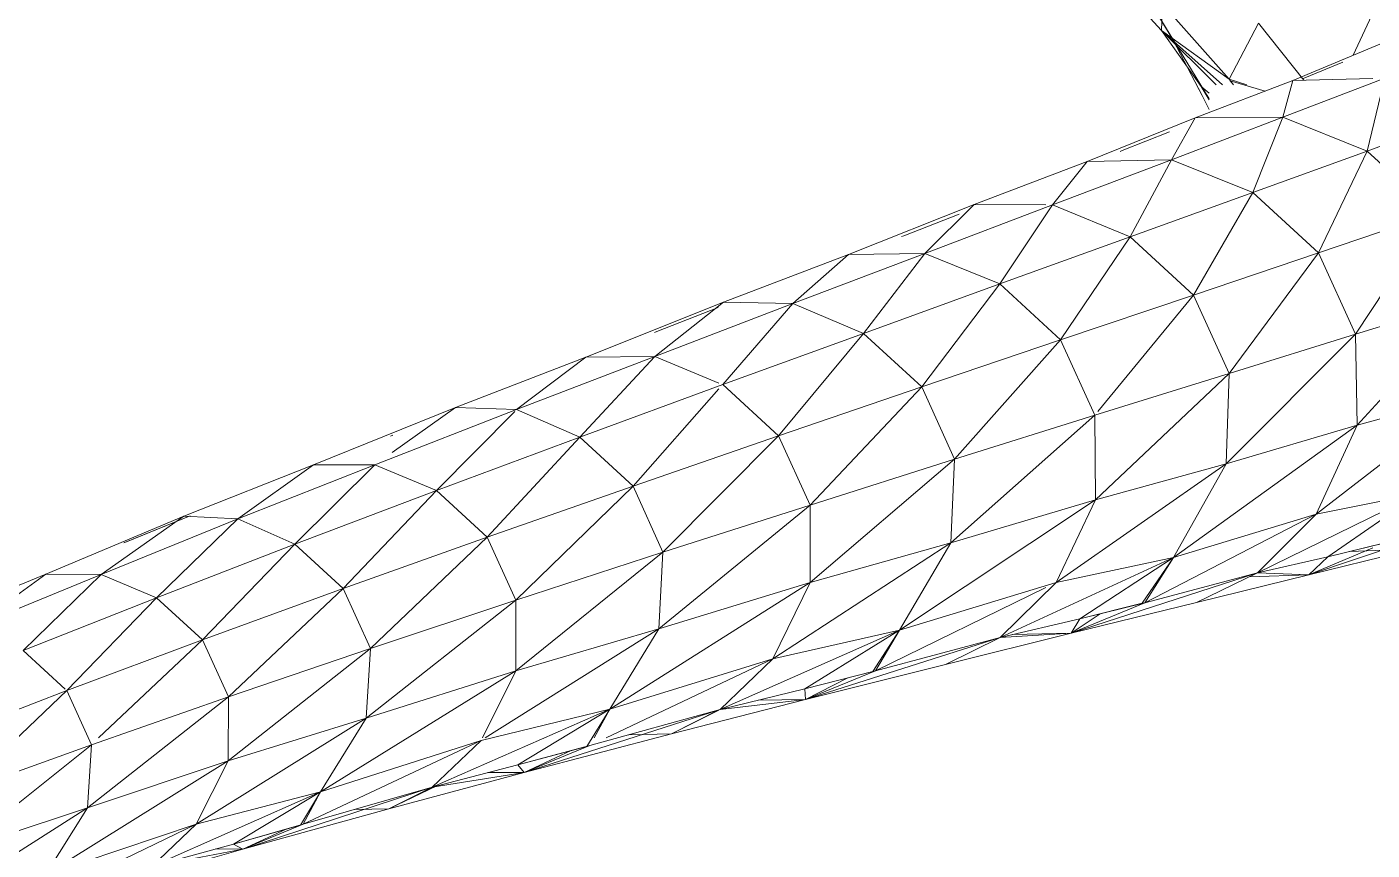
# Model space of a CAD drawing. Header units: millimetres. Extents: x -8546 to 211781, y -3000 to 31870.
# Drawn here: x -4544.6 to -4469.5, y 2624.7 to 2670.6 of the extents above; entities that cross this region are included whole.
import ezdxf

# ---------------------------------------------------------------- set-up
doc = ezdxf.new("R2010")
doc.units = ezdxf.units.MM
doc.layers.add('G-IMPT', color=8, linetype='Continuous', lineweight=9)
doc.layers.add('I-FURN', color=30, linetype='Continuous', lineweight=9)

# ---------------------------------------------------------------- blocks, each defined once
blk = doc.blocks.new('Artificial banana plant 1500mm - Family 4__C1-728657-Begane grond')
at = {"layer": 'G-IMPT'}
for p, q in [((-73.418, 18.936), (-68.498, 13.551)), ((-73.418, 18.936), (-68.498, 13.551)), ((-69.729, 16.145), (-67.838, 13.009)), ((-69.375, 15.57), (-65.82, 9.73)), ((-69.375, 15.57), (-65.82, 9.73)), ((-56.348, 15.237), (-57.779, 12.168)), ((-56.348, 15.237), (-57.779, 12.168)), ((-68.438, 15.019), (-68.498, 13.551)), ((-68.438, 15.019), (-68.498, 13.551)), ((-68.438, 15.019), (-64.718, 10.825)), ((-68.438, 15.019), (-64.718, 10.825)), ((-68.498, 13.551), (-66.278, 10.423)), ((-68.498, 13.551), (-66.278, 10.423)), ((-68.498, 13.551), (-64.718, 10.825)), ((-68.498, 13.551), (-64.718, 10.825)), ((-68.498, 13.551), (-65.429, 10.516)), ((-68.498, 13.551), (-65.429, 10.516)), ((-68.498, 13.551), (-65.084, 10.516)), ((-68.498, 13.551), (-65.084, 10.516)), ((-63.068, 13.951), (-64.718, 10.825)), ((-63.068, 13.951), (-64.718, 10.825)), ((-63.068, 13.951), (-60.534, 10.77)), ((-63.068, 13.951), (-60.534, 10.77)), ((-67.838, 13.009), (-66.228, 9.923)), ((-56.298, 12.791), (-61.148, 10.753)), ((-56.298, 12.791), (-61.148, 10.753)), ((-60.488, 10.91), (-58.358, 11.789)), ((-61.148, 10.753), (-66.618, 8.664)), ((-61.148, 10.753), (-66.618, 8.664)), ((-66.537, 10.516), (-66.228, 9.923)), ((-64.718, 10.825), (-63.731, 10.516)), ((-64.718, 10.825), (-63.731, 10.516)), ((-64.718, 10.825), (-64.476, 10.516)), ((-64.718, 10.825), (-64.476, 10.516)), ((-62.709, 10.157), (-64.648, 10.74)), ((-62.709, 10.157), (-64.648, 10.74)), ((-64.472, 10.516), (-64.648, 10.74)), ((-64.472, 10.516), (-64.648, 10.74)), ((-56.028, 10.89), (-61.718, 8.717)), ((-56.028, 10.89), (-61.718, 8.717)), ((-61.148, 10.753), (-61.718, 8.717)), ((-61.148, 10.753), (-61.718, 8.717)), ((-56.693, 10.873), (-61.148, 10.753)), ((-56.693, 10.873), (-61.148, 10.753)), ((-60.578, 10.873), (-60.488, 10.91)), ((-56.118, 10.516), (-57.008, 6.818)), ((-56.118, 10.516), (-57.008, 6.818)), ((-66.278, 10.423), (-65.82, 9.68)), ((-66.278, 10.423), (-65.82, 9.68)), ((-66.278, 10.423), (-65.82, 10.058)), ((-66.278, 10.423), (-65.82, 10.058)), ((-66.228, 9.923), (-65.82, 9.135)), ((-66.228, 9.923), (-65.82, 9.135)), ((-66.618, 8.664), (-72.638, 6.228)), ((-66.618, 8.664), (-72.638, 6.228)), ((-61.718, 8.717), (-67.928, 6.324)), ((-61.718, 8.717), (-67.928, 6.324)), ((-66.618, 8.664), (-67.928, 6.324)), ((-66.618, 8.664), (-67.928, 6.324)), ((-61.718, 8.717), (-66.618, 8.664)), ((-61.718, 8.717), (-66.618, 8.664)), ((-61.718, 8.717), (-63.388, 4.503)), ((-61.718, 8.717), (-63.388, 4.503)), ((-57.008, 6.818), (-61.718, 8.717)), ((-57.008, 6.818), (-61.718, 8.717)), ((-51.148, 8.961), (-57.008, 6.818)), ((-51.148, 8.961), (-57.008, 6.818)), ((-70.688, 6.845), (-68.048, 7.895)), ((-70.798, 6.802), (-70.688, 6.845)), ((-57.008, 6.818), (-63.388, 4.503)), ((-57.008, 6.818), (-63.388, 4.503)), ((-57.008, 6.818), (-59.718, 1.136)), ((-57.008, 6.818), (-59.718, 1.136)), ((-53.208, 3.336), (-57.008, 6.818)), ((-53.208, 3.336), (-57.008, 6.818)), ((-72.638, 6.228), (-78.958, 3.835)), ((-72.638, 6.228), (-78.958, 3.835)), ((-67.928, 6.324), (-74.578, 3.817)), ((-67.928, 6.324), (-74.578, 3.817)), ((-72.638, 6.228), (-74.578, 3.817)), ((-72.638, 6.228), (-74.578, 3.817)), ((-67.928, 6.324), (-72.638, 6.228)), ((-67.928, 6.324), (-72.638, 6.228)), ((-67.928, 6.324), (-70.248, 2.025)), ((-67.928, 6.324), (-70.248, 2.025)), ((-63.388, 4.503), (-67.928, 6.324)), ((-63.388, 4.503), (-67.928, 6.324)), ((-78.958, 3.835), (-85.968, 1.037)), ((-78.958, 3.835), (-85.968, 1.037)), ((-78.958, 3.835), (-81.698, 1.094)), ((-78.958, 3.835), (-81.698, 1.094)), ((-74.578, 3.817), (-81.698, 1.094)), ((-74.578, 3.817), (-81.698, 1.094)), ((-74.947, 3.818), (-78.958, 3.835)), ((-74.947, 3.818), (-78.958, 3.835)), ((-74.578, 3.817), (-77.518, -0.604)), ((-74.578, 3.817), (-77.518, -0.604)), ((-70.248, 2.025), (-74.578, 3.817)), ((-70.248, 2.025), (-74.578, 3.817)), ((-63.388, 4.503), (-70.248, 2.025)), ((-63.388, 4.503), (-70.248, 2.025)), ((-63.388, 4.503), (-66.708, -1.223)), ((-63.388, 4.503), (-66.708, -1.223)), ((-59.718, 1.136), (-63.388, 4.503)), ((-59.718, 1.136), (-63.388, 4.503)), ((-82.878, 2.092), (-79.788, 3.302)), ((-53.208, 3.336), (-59.718, 1.136)), ((-53.208, 3.336), (-59.718, 1.136)), ((-53.208, 3.336), (-57.648, -3.411)), ((-53.208, 3.336), (-57.648, -3.411)), ((-83.008, 2.041), (-82.878, 2.092)), ((-70.248, 2.025), (-77.518, -0.604)), ((-70.248, 2.025), (-77.518, -0.604)), ((-70.248, 2.025), (-74.128, -3.725)), ((-70.248, 2.025), (-74.128, -3.725)), ((-66.708, -1.223), (-70.248, 2.025)), ((-66.708, -1.223), (-70.248, 2.025)), ((-85.968, 1.037), (-92.948, -1.612)), ((-85.968, 1.037), (-92.948, -1.612)), ((-81.698, 1.094), (-89.068, -1.691)), ((-81.698, 1.094), (-89.068, -1.691)), ((-85.968, 1.037), (-89.068, -1.691)), ((-85.968, 1.037), (-89.068, -1.691)), ((-81.698, 1.094), (-85.968, 1.037)), ((-81.698, 1.094), (-85.968, 1.037)), ((-81.698, 1.094), (-85.138, -3.364)), ((-81.698, 1.094), (-85.138, -3.364)), ((-77.518, -0.604), (-81.698, 1.094)), ((-77.518, -0.604), (-81.698, 1.094)), ((-59.718, 1.136), (-66.708, -1.223)), ((-59.718, 1.136), (-66.708, -1.223)), ((-59.718, 1.136), (-64.718, -5.607)), ((-59.718, 1.136), (-64.718, -5.607)), ((-57.648, -3.411), (-59.718, 1.136)), ((-57.648, -3.411), (-59.718, 1.136)), ((-77.518, -0.604), (-85.138, -3.364)), ((-77.518, -0.604), (-85.138, -3.364)), ((-77.518, -0.604), (-81.878, -6.356)), ((-77.518, -0.604), (-81.878, -6.356)), ((-74.128, -3.725), (-77.518, -0.604)), ((-74.128, -3.725), (-77.518, -0.604)), ((-66.708, -1.223), (-74.128, -3.725)), ((-66.708, -1.223), (-74.128, -3.725)), ((-66.708, -1.223), (-72.037, -7.719)), ((-66.708, -1.223), (-72.037, -7.719)), ((-64.718, -5.607), (-66.708, -1.223)), ((-64.718, -5.607), (-66.708, -1.223)), ((-51.068, -1.364), (-57.648, -3.411)), ((-51.068, -1.364), (-57.648, -3.411)), ((-51.068, -1.364), (-57.568, -8.492)), ((-51.068, -1.364), (-57.568, -8.492)), ((-92.948, -1.612), (-100.628, -4.686)), ((-92.948, -1.612), (-100.628, -4.686)), ((-92.948, -1.612), (-96.788, -4.662)), ((-92.948, -1.612), (-96.788, -4.662)), ((-89.068, -1.691), (-96.788, -4.662)), ((-89.068, -1.691), (-96.788, -4.662)), ((-93.238, -1.924), (-96.668, -3.266)), ((-89.068, -1.691), (-92.988, -6.227)), ((-89.068, -1.691), (-92.988, -6.227)), ((-89.068, -1.691), (-92.948, -1.612)), ((-89.068, -1.691), (-92.948, -1.612)), ((-85.138, -3.364), (-89.068, -1.691)), ((-85.138, -3.364), (-89.068, -1.691)), ((-96.808, -3.321), (-96.668, -3.266)), ((-85.138, -3.364), (-92.988, -6.227)), ((-85.138, -3.364), (-92.988, -6.227)), ((-85.138, -3.364), (-89.878, -9.087)), ((-85.138, -3.364), (-89.878, -9.087)), ((-81.878, -6.356), (-85.138, -3.364)), ((-81.878, -6.356), (-85.138, -3.364)), ((-74.128, -3.725), (-81.878, -6.356)), ((-74.128, -3.725), (-81.878, -6.356)), ((-74.128, -3.725), (-80.048, -10.396)), ((-74.128, -3.725), (-80.048, -10.396)), ((-72.218, -7.941), (-74.128, -3.725)), ((-72.218, -7.941), (-74.128, -3.725)), ((-57.648, -3.411), (-64.888, -10.658)), ((-57.648, -3.411), (-64.888, -10.658)), ((-57.648, -3.411), (-64.718, -5.607)), ((-57.648, -3.411), (-64.718, -5.607)), ((-57.568, -8.492), (-57.648, -3.411)), ((-57.568, -8.492), (-57.648, -3.411)), ((-100.628, -4.686), (-107.918, -7.495)), ((-100.628, -4.686), (-107.918, -7.495)), ((-96.788, -4.662), (-104.508, -7.619)), ((-96.788, -4.662), (-104.508, -7.619)), ((-100.628, -4.686), (-104.508, -7.619)), ((-100.628, -4.686), (-104.508, -7.619)), ((-96.788, -4.662), (-100.968, -9.163)), ((-96.788, -4.662), (-100.968, -9.163)), ((-96.788, -4.662), (-100.628, -4.686)), ((-96.788, -4.662), (-100.628, -4.686)), ((-93.201, -6.139), (-96.788, -4.662)), ((-93.201, -6.139), (-96.788, -4.662)), ((-64.718, -5.607), (-72.218, -7.941)), ((-64.718, -5.607), (-72.218, -7.941)), ((-64.718, -5.607), (-72.168, -12.659)), ((-64.718, -5.607), (-72.168, -12.659)), ((-64.888, -10.658), (-64.718, -5.607)), ((-64.888, -10.658), (-64.718, -5.607)), ((-92.988, -6.227), (-100.968, -9.163)), ((-92.988, -6.227), (-100.968, -9.163)), ((-93.201, -6.467), (-97.998, -11.892)), ((-93.201, -6.467), (-97.998, -11.892)), ((-89.878, -9.087), (-92.988, -6.227)), ((-89.878, -9.087), (-92.988, -6.227)), ((-81.878, -6.356), (-89.878, -9.087)), ((-81.878, -6.356), (-89.878, -9.087)), ((-81.878, -6.356), (-88.118, -12.95)), ((-81.878, -6.356), (-88.118, -12.95)), ((-80.048, -10.396), (-81.878, -6.356)), ((-80.048, -10.396), (-81.878, -6.356)), ((-51.178, -6.761), (-59.848, -13.453)), ((-51.178, -6.761), (-59.848, -13.453)), ((-51.178, -6.761), (-57.568, -8.492)), ((-51.178, -6.761), (-57.568, -8.492)), ((-107.918, -7.495), (-115.848, -10.712)), ((-107.918, -7.495), (-115.848, -10.712)), ((-107.918, -7.495), (-111.455, -10.024)), ((-107.918, -7.495), (-111.455, -10.024)), ((-104.508, -7.619), (-107.918, -7.495)), ((-104.508, -7.619), (-107.918, -7.495)), ((-104.508, -7.619), (-112.418, -10.714)), ((-104.508, -7.619), (-112.418, -10.714)), ((-104.606, -7.719), (-108.968, -12.145)), ((-104.606, -7.719), (-108.968, -12.145)), ((-100.968, -9.163), (-104.508, -7.619)), ((-100.968, -9.163), (-104.508, -7.619)), ((-72.218, -7.941), (-80.258, -15.066)), ((-72.218, -7.941), (-80.258, -15.066)), ((-72.218, -7.941), (-80.048, -10.396)), ((-72.218, -7.941), (-80.048, -10.396)), ((-72.168, -12.659), (-72.218, -7.941)), ((-72.168, -12.659), (-72.218, -7.941)), ((-57.568, -8.492), (-67.818, -15.889)), ((-57.568, -8.492), (-67.818, -15.889)), ((-57.568, -8.492), (-64.888, -10.658)), ((-57.568, -8.492), (-64.888, -10.658)), ((-59.848, -13.453), (-57.568, -8.492)), ((-59.848, -13.453), (-57.568, -8.492)), ((-111.548, -9.098), (-111.408, -9.041)), ((-100.968, -9.163), (-108.968, -12.145)), ((-100.968, -9.163), (-108.968, -12.145)), ((-100.968, -9.163), (-106.138, -14.745)), ((-100.968, -9.163), (-106.138, -14.745)), ((-97.998, -11.892), (-100.968, -9.163)), ((-97.998, -11.892), (-100.968, -9.163)), ((-89.878, -9.087), (-97.998, -11.892)), ((-89.878, -9.087), (-97.998, -11.892)), ((-89.878, -9.087), (-96.328, -15.579)), ((-89.878, -9.087), (-96.328, -15.579)), ((-88.118, -12.95), (-89.878, -9.087)), ((-88.118, -12.95), (-89.878, -9.087)), ((-80.048, -10.396), (-88.118, -12.95)), ((-80.048, -10.396), (-88.118, -12.95)), ((-80.048, -10.396), (-88.108, -17.282)), ((-80.048, -10.396), (-88.108, -17.282)), ((-80.258, -15.066), (-80.048, -10.396)), ((-80.258, -15.066), (-80.048, -10.396)), ((-115.848, -10.712), (-123.078, -13.572)), ((-115.848, -10.712), (-123.078, -13.572)), ((-115.848, -10.712), (-120.068, -13.729)), ((-115.848, -10.712), (-120.068, -13.729)), ((-112.418, -10.714), (-120.068, -13.729)), ((-112.418, -10.714), (-120.068, -13.729)), ((-112.418, -10.714), (-116.888, -15.143)), ((-112.418, -10.714), (-116.888, -15.143)), ((-112.418, -10.714), (-115.848, -10.712)), ((-112.418, -10.714), (-115.848, -10.712)), ((-108.968, -12.145), (-112.418, -10.714)), ((-108.968, -12.145), (-112.418, -10.714)), ((-64.888, -10.658), (-74.368, -17.281)), ((-64.888, -10.658), (-74.368, -17.281)), ((-64.888, -10.658), (-72.168, -12.659)), ((-64.888, -10.658), (-72.168, -12.659)), ((-67.818, -15.889), (-64.888, -10.658)), ((-67.818, -15.889), (-64.888, -10.658)), ((-97.998, -11.892), (-106.138, -14.745)), ((-97.998, -11.892), (-106.138, -14.745)), ((-97.998, -11.892), (-104.548, -18.257)), ((-97.998, -11.892), (-104.548, -18.257)), ((-96.328, -15.579), (-97.998, -11.892)), ((-96.328, -15.579), (-97.998, -11.892)), ((-108.968, -12.145), (-116.888, -15.143)), ((-108.968, -12.145), (-116.888, -15.143)), ((-108.968, -12.145), (-114.188, -17.617)), ((-108.968, -12.145), (-114.188, -17.617)), ((-106.138, -14.745), (-108.968, -12.145)), ((-106.138, -14.745), (-108.968, -12.145)), ((-72.168, -12.659), (-83.118, -19.934)), ((-72.168, -12.659), (-83.118, -19.934)), ((-72.168, -12.659), (-80.258, -15.066)), ((-72.168, -12.659), (-80.258, -15.066)), ((-74.368, -17.281), (-72.168, -12.659)), ((-74.368, -17.281), (-72.168, -12.659)), ((-54.118, -12.319), (-63.138, -16.739)), ((-54.118, -12.319), (-63.138, -16.739)), ((-54.118, -12.319), (-59.848, -13.453)), ((-54.118, -12.319), (-59.848, -13.453)), ((-59.198, -15.84), (-54.118, -12.319)), ((-59.198, -15.84), (-54.118, -12.319)), ((-88.118, -12.95), (-96.558, -19.858)), ((-88.118, -12.95), (-96.558, -19.858)), ((-88.118, -12.95), (-96.328, -15.579)), ((-88.118, -12.95), (-96.328, -15.579)), ((-88.108, -17.282), (-88.118, -12.95)), ((-88.108, -17.282), (-88.118, -12.95)), ((-69.428, -18.404), (-59.848, -13.453)), ((-69.428, -18.404), (-59.848, -13.453)), ((-59.848, -13.453), (-67.818, -15.889)), ((-59.848, -13.453), (-67.818, -15.889)), ((-63.138, -16.739), (-59.848, -13.453)), ((-63.138, -16.739), (-59.848, -13.453)), ((-123.078, -13.572), (-130.788, -16.81)), ((-123.078, -13.572), (-130.788, -16.81)), ((-123.078, -13.572), (-127.708, -16.83)), ((-123.078, -13.572), (-127.708, -16.83)), ((-120.068, -13.729), (-127.708, -16.83)), ((-120.068, -13.729), (-127.708, -16.83)), ((-126.428, -15.065), (-122.738, -13.562)), ((-126.288, -15.005), (-122.738, -13.562)), ((-120.068, -13.729), (-124.608, -18.129)), ((-120.068, -13.729), (-124.608, -18.129)), ((-120.068, -13.729), (-123.078, -13.572)), ((-120.068, -13.729), (-123.078, -13.572)), ((-116.888, -15.143), (-120.068, -13.729)), ((-116.888, -15.143), (-120.068, -13.729)), ((-50.648, -13.623), (-60.268, -16.85)), ((-50.648, -13.623), (-60.268, -16.85)), ((-126.428, -15.065), (-126.288, -15.005)), ((-106.138, -14.745), (-114.188, -17.617)), ((-106.138, -14.745), (-114.188, -17.617)), ((-106.138, -14.745), (-112.668, -20.96)), ((-106.138, -14.745), (-112.668, -20.96)), ((-104.548, -18.257), (-106.138, -14.745)), ((-104.548, -18.257), (-106.138, -14.745)), ((-116.888, -15.143), (-124.608, -18.129)), ((-116.888, -15.143), (-124.608, -18.129)), ((-116.888, -15.143), (-122.048, -20.483)), ((-116.888, -15.143), (-122.048, -20.483)), ((-114.188, -17.617), (-116.888, -15.143)), ((-114.188, -17.617), (-116.888, -15.143)), ((-96.328, -15.579), (-104.548, -22.206)), ((-96.328, -15.579), (-104.548, -22.206)), ((-96.328, -15.579), (-104.548, -18.257)), ((-96.328, -15.579), (-104.548, -18.257)), ((-96.558, -19.858), (-96.328, -15.579)), ((-96.558, -19.858), (-96.328, -15.579)), ((-80.258, -15.066), (-90.188, -21.542)), ((-80.258, -15.066), (-90.188, -21.542)), ((-80.258, -15.066), (-88.108, -17.282)), ((-80.258, -15.066), (-88.108, -17.282)), ((-83.118, -19.934), (-80.258, -15.066)), ((-83.118, -19.934), (-80.258, -15.066)), ((-56.693, -15.343), (-60.268, -16.85)), ((-56.693, -15.343), (-60.268, -16.85)), ((-54.378, -15.403), (-60.268, -16.85)), ((-54.378, -15.403), (-60.268, -16.85)), ((-59.198, -15.84), (-56.028, -15.063)), ((-59.198, -15.84), (-56.028, -15.063)), ((-59.198, -15.84), (-56.028, -15.063)), ((-59.198, -15.84), (-56.148, -15.093)), ((-59.198, -15.84), (-56.148, -15.093)), ((-59.198, -15.84), (-56.148, -15.093)), ((-54.378, -15.403), (-57.968, -15.538)), ((-54.378, -15.403), (-57.968, -15.538)), ((-67.818, -15.889), (-77.498, -20.348)), ((-67.818, -15.889), (-77.498, -20.348)), ((-67.818, -15.889), (-74.368, -17.281)), ((-67.818, -15.889), (-74.368, -17.281)), ((-73.058, -19.304), (-67.818, -15.889)), ((-73.058, -19.304), (-67.818, -15.889)), ((-69.568, -18.44), (-67.818, -15.889)), ((-69.568, -18.44), (-67.818, -15.889)), ((-69.428, -18.404), (-67.818, -15.889)), ((-69.428, -18.404), (-67.818, -15.889)), ((-59.198, -15.84), (-63.138, -16.739)), ((-59.198, -15.84), (-63.138, -16.739)), ((-59.198, -15.84), (-60.268, -16.85)), ((-59.198, -15.84), (-60.268, -16.85)), ((-130.788, -16.81), (-137.608, -19.621)), ((-130.788, -16.81), (-137.608, -19.621)), ((-130.788, -16.81), (-134.918, -19.794)), ((-130.788, -16.81), (-134.918, -19.794)), ((-127.708, -16.83), (-134.918, -19.794)), ((-127.708, -16.83), (-134.918, -19.794)), ((-127.708, -16.83), (-132.058, -21.081)), ((-127.708, -16.83), (-132.058, -21.081)), ((-127.708, -16.83), (-130.788, -16.81)), ((-127.708, -16.83), (-130.788, -16.81)), ((-124.608, -18.129), (-127.708, -16.83)), ((-124.608, -18.129), (-127.708, -16.83)), ((-63.138, -16.739), (-73.528, -20.11)), ((-63.138, -16.739), (-73.528, -20.11)), ((-69.428, -18.404), (-63.138, -16.739)), ((-69.428, -18.404), (-63.138, -16.739)), ((-66.538, -18.385), (-63.138, -16.739)), ((-66.538, -18.385), (-63.138, -16.739)), ((-60.268, -16.85), (-66.538, -18.385)), ((-60.268, -16.85), (-66.538, -18.385)), ((-60.268, -16.85), (-63.595, -16.96)), ((-60.268, -16.85), (-63.595, -16.96)), ((-60.268, -16.85), (-63.138, -16.739)), ((-60.268, -16.85), (-63.138, -16.739)), ((-114.188, -17.617), (-122.048, -20.483)), ((-114.188, -17.617), (-122.048, -20.483)), ((-114.188, -17.617), (-120.598, -23.659)), ((-114.188, -17.617), (-120.598, -23.659)), ((-112.668, -20.96), (-114.188, -17.617)), ((-112.668, -20.96), (-114.188, -17.617)), ((-88.108, -17.282), (-99.288, -24.347)), ((-88.108, -17.282), (-99.288, -24.347)), ((-88.108, -17.282), (-96.558, -19.858)), ((-88.108, -17.282), (-96.558, -19.858)), ((-90.188, -21.542), (-88.108, -17.282)), ((-90.188, -21.542), (-88.108, -17.282)), ((-84.468, -22.21), (-74.947, -17.563)), ((-84.468, -22.21), (-74.947, -17.563)), ((-74.368, -17.281), (-83.118, -19.934)), ((-74.368, -17.281), (-83.118, -19.934)), ((-77.498, -20.348), (-74.368, -17.281)), ((-77.498, -20.348), (-74.368, -17.281)), ((-124.608, -18.129), (-132.058, -21.081)), ((-124.608, -18.129), (-132.058, -21.081)), ((-124.608, -18.129), (-129.618, -23.316)), ((-124.608, -18.129), (-129.618, -23.316)), ((-122.048, -20.483), (-124.608, -18.129)), ((-122.048, -20.483), (-124.608, -18.129)), ((-104.548, -18.257), (-112.908, -24.855)), ((-104.548, -18.257), (-112.908, -24.855)), ((-104.548, -18.257), (-112.668, -20.96)), ((-104.548, -18.257), (-112.668, -20.96)), ((-104.548, -22.206), (-104.548, -18.257)), ((-104.548, -22.206), (-104.548, -18.257)), ((-66.538, -18.385), (-73.528, -20.11)), ((-66.538, -18.385), (-73.528, -20.11)), ((-69.428, -18.404), (-73.528, -20.11)), ((-69.428, -18.404), (-73.528, -20.11)), ((-73.058, -19.304), (-69.428, -18.404)), ((-73.058, -19.304), (-69.428, -18.404)), ((-73.058, -19.304), (-69.428, -18.404)), ((-73.058, -19.304), (-69.568, -18.44)), ((-73.058, -19.304), (-69.568, -18.44)), ((-73.058, -19.304), (-69.568, -18.44)), ((-69.428, -18.404), (-69.568, -18.44)), ((-73.058, -19.304), (-77.498, -20.348)), ((-73.058, -19.304), (-77.498, -20.348)), ((-71.907, -19.019), (-73.528, -20.11)), ((-71.907, -19.019), (-73.528, -20.11)), ((-73.058, -19.304), (-73.528, -20.11)), ((-73.058, -19.304), (-73.528, -20.11)), ((-96.558, -19.858), (-106.253, -25.955)), ((-96.558, -19.858), (-106.253, -25.955)), ((-96.558, -19.858), (-104.548, -22.206)), ((-96.558, -19.858), (-104.548, -22.206)), ((-99.288, -24.347), (-96.558, -19.858)), ((-99.288, -24.347), (-96.558, -19.858)), ((-83.118, -19.934), (-93.128, -24.373)), ((-83.118, -19.934), (-93.128, -24.373)), ((-83.118, -19.934), (-90.188, -21.542)), ((-83.118, -19.934), (-90.188, -21.542)), ((-88.398, -23.211), (-83.118, -19.934)), ((-88.398, -23.211), (-83.118, -19.934)), ((-84.618, -22.25), (-83.118, -19.934)), ((-84.618, -22.25), (-83.118, -19.934)), ((-84.468, -22.21), (-83.118, -19.934)), ((-84.468, -22.21), (-83.118, -19.934)), ((-73.528, -20.11), (-80.548, -21.849)), ((-73.528, -20.11), (-80.548, -21.849)), ((-73.528, -20.11), (-77.498, -20.348)), ((-73.528, -20.11), (-77.498, -20.348)), ((-73.528, -20.11), (-76.82, -20.188)), ((-73.528, -20.11), (-76.82, -20.188)), ((-122.048, -20.483), (-129.618, -23.316)), ((-122.048, -20.483), (-129.618, -23.316)), ((-122.048, -20.483), (-127.844, -25.955)), ((-122.048, -20.483), (-127.844, -25.955)), ((-120.598, -23.659), (-122.048, -20.483)), ((-120.598, -23.659), (-122.048, -20.483)), ((-112.668, -20.96), (-120.608, -27.239)), ((-112.668, -20.96), (-120.608, -27.239)), ((-112.668, -20.96), (-120.598, -23.659)), ((-112.668, -20.96), (-120.598, -23.659)), ((-112.908, -24.855), (-112.668, -20.96)), ((-112.908, -24.855), (-112.668, -20.96)), ((-77.498, -20.348), (-88.368, -23.819)), ((-77.498, -20.348), (-88.368, -23.819)), ((-84.468, -22.21), (-77.498, -20.348)), ((-84.468, -22.21), (-77.498, -20.348)), ((-80.548, -21.849), (-77.498, -20.348)), ((-80.548, -21.849), (-77.498, -20.348)), ((-129.709, -23.233), (-132.058, -21.081)), ((-129.709, -23.233), (-132.058, -21.081)), ((-90.188, -21.542), (-99.509, -25.955)), ((-90.188, -21.542), (-99.509, -25.955)), ((-90.188, -21.542), (-99.288, -24.347)), ((-90.188, -21.542), (-99.288, -24.347)), ((-93.128, -24.373), (-90.188, -21.542)), ((-93.128, -24.373), (-90.188, -21.542)), ((-104.548, -22.206), (-115.458, -28.964)), ((-104.548, -22.206), (-115.458, -28.964)), ((-104.548, -22.206), (-112.908, -24.855)), ((-104.548, -22.206), (-112.908, -24.855)), ((-106.415, -25.955), (-104.548, -22.206)), ((-106.415, -25.955), (-104.548, -22.206)), ((-84.468, -22.21), (-88.398, -23.211)), ((-84.468, -22.21), (-88.398, -23.211)), ((-84.468, -22.21), (-88.398, -23.211)), ((-88.398, -23.211), (-84.618, -22.25)), ((-84.618, -22.25), (-88.398, -23.211)), ((-84.618, -22.25), (-88.398, -23.211)), ((-80.548, -21.849), (-88.368, -23.819)), ((-80.548, -21.849), (-88.368, -23.819)), ((-84.468, -22.21), (-88.368, -23.819)), ((-84.468, -22.21), (-88.368, -23.819)), ((-84.468, -22.21), (-84.618, -22.25)), ((-88.398, -23.211), (-93.128, -24.373)), ((-88.398, -23.211), (-93.128, -24.373)), ((-88.398, -23.211), (-88.368, -23.819)), ((-88.398, -23.211), (-88.368, -23.819)), ((-85.998, -22.6), (-88.368, -23.819)), ((-85.998, -22.6), (-88.368, -23.819)), ((-129.618, -23.316), (-136.868, -26.1)), ((-129.618, -23.316), (-136.868, -26.1)), ((-129.618, -23.316), (-135.558, -28.972)), ((-129.618, -23.316), (-135.558, -28.972)), ((-128.248, -26.337), (-129.618, -23.316)), ((-128.248, -26.337), (-129.618, -23.316)), ((-120.598, -23.659), (-128.468, -29.867)), ((-120.598, -23.659), (-128.468, -29.867)), ((-120.598, -23.659), (-128.248, -26.337)), ((-120.598, -23.659), (-128.248, -26.337)), ((-120.608, -27.239), (-120.598, -23.659)), ((-120.608, -27.239), (-120.598, -23.659)), ((-88.368, -23.819), (-95.848, -25.728)), ((-88.368, -23.819), (-95.848, -25.728)), ((-88.368, -23.819), (-93.128, -24.373)), ((-88.368, -23.819), (-93.128, -24.373)), ((-88.368, -23.819), (-91.015, -23.853)), ((-88.368, -23.819), (-91.015, -23.853)), ((-99.288, -24.347), (-109.218, -28.698)), ((-99.288, -24.347), (-109.218, -28.698)), ((-99.288, -24.347), (-106.488, -26.102)), ((-99.288, -24.347), (-106.488, -26.102)), ((-99.288, -24.347), (-104.438, -27.461)), ((-99.288, -24.347), (-104.438, -27.461)), ((-93.128, -24.373), (-104.078, -27.891)), ((-93.128, -24.373), (-104.078, -27.891)), ((-99.288, -24.347), (-100.578, -26.429)), ((-99.288, -24.347), (-100.578, -26.429)), ((-93.128, -24.373), (-100.418, -26.386)), ((-93.128, -24.373), (-100.418, -26.386)), ((-100.179, -25.955), (-99.288, -24.347)), ((-100.179, -25.955), (-99.288, -24.347)), ((-93.201, -24.39), (-95.848, -25.728)), ((-93.201, -24.39), (-95.848, -25.728)), ((-95.848, -25.728), (-93.201, -24.409)), ((-95.848, -25.728), (-93.201, -24.409)), ((-112.908, -24.855), (-122.398, -30.782)), ((-112.908, -24.855), (-122.398, -30.782)), ((-112.908, -24.855), (-120.608, -27.239)), ((-112.908, -24.855), (-120.608, -27.239)), ((-115.458, -28.964), (-112.908, -24.855)), ((-115.458, -28.964), (-112.908, -24.855)), ((-116.418, -30.782), (-106.488, -26.102)), ((-116.418, -30.782), (-106.488, -26.102)), ((-106.488, -26.102), (-115.458, -28.964)), ((-106.488, -26.102), (-115.458, -28.964)), ((-109.218, -28.698), (-106.488, -26.102)), ((-109.218, -28.698), (-106.488, -26.102)), ((-95.848, -25.728), (-104.078, -27.891)), ((-95.848, -25.728), (-104.078, -27.891)), ((-95.848, -25.728), (-98.243, -25.785)), ((-95.848, -25.728), (-98.243, -25.785)), ((-128.248, -26.337), (-135.568, -32.21)), ((-128.248, -26.337), (-135.568, -32.21)), ((-128.248, -26.337), (-135.558, -28.972)), ((-128.248, -26.337), (-135.558, -28.972)), ((-128.468, -29.867), (-128.248, -26.337)), ((-128.468, -29.867), (-128.248, -26.337)), ((-104.438, -27.461), (-100.418, -26.386)), ((-100.418, -26.386), (-104.438, -27.461)), ((-104.438, -27.461), (-100.578, -26.429)), ((-104.438, -27.461), (-100.578, -26.429)), ((-104.078, -27.891), (-100.418, -26.386)), ((-104.078, -27.891), (-100.418, -26.386)), ((-101.451, -26.662), (-104.078, -27.891)), ((-101.451, -26.662), (-104.078, -27.891)), ((-100.418, -26.386), (-100.578, -26.429)), ((-129.709, -32.922), (-120.608, -27.239)), ((-129.709, -32.922), (-120.608, -27.239)), ((-120.608, -27.239), (-128.468, -29.867)), ((-120.608, -27.239), (-128.468, -29.867)), ((-122.398, -30.782), (-120.608, -27.239)), ((-122.398, -30.782), (-120.608, -27.239)), ((-109.218, -28.698), (-104.438, -27.461)), ((-109.218, -28.698), (-104.438, -27.461)), ((-104.078, -27.891), (-104.438, -27.461)), ((-104.078, -27.891), (-104.438, -27.461)), ((-104.078, -27.891), (-111.628, -29.909)), ((-104.078, -27.891), (-111.628, -29.909)), ((-104.078, -27.891), (-109.218, -28.698)), ((-104.078, -27.891), (-109.218, -28.698)), ((-104.078, -27.891), (-106.104, -27.892)), ((-104.078, -27.891), (-106.104, -27.892)), ((-115.458, -28.964), (-124.878, -33.146)), ((-115.458, -28.964), (-124.878, -33.146)), ((-115.458, -28.964), (-122.398, -30.782)), ((-115.458, -28.964), (-122.398, -30.782)), ((-120.318, -31.885), (-115.458, -28.964)), ((-120.318, -31.885), (-115.458, -28.964)), ((-109.218, -28.698), (-119.798, -32.174)), ((-109.218, -28.698), (-119.798, -32.174)), ((-116.568, -30.826), (-115.458, -28.964)), ((-116.568, -30.826), (-115.458, -28.964)), ((-116.418, -30.782), (-109.218, -28.698)), ((-116.418, -30.782), (-109.218, -28.698)), ((-116.418, -30.782), (-115.458, -28.964)), ((-116.418, -30.782), (-115.458, -28.964)), ((-108.959, -28.631), (-111.628, -29.909)), ((-108.959, -28.631), (-111.628, -29.909)), ((-111.628, -29.909), (-109.218, -28.698)), ((-111.628, -29.909), (-109.218, -28.698)), ((-128.468, -29.867), (-137.188, -35.426)), ((-128.468, -29.867), (-137.188, -35.426)), ((-128.468, -29.867), (-135.568, -32.21)), ((-128.468, -29.867), (-135.568, -32.21)), ((-130.808, -33.609), (-128.468, -29.867)), ((-130.808, -33.609), (-128.468, -29.867)), ((-111.628, -29.909), (-119.798, -32.174)), ((-111.628, -29.909), (-119.798, -32.174)), ((-111.628, -29.909), (-113.527, -29.945)), ((-111.628, -29.909), (-113.527, -29.945)), ((-131.638, -35.228), (-122.398, -30.782)), ((-131.638, -35.228), (-122.398, -30.782)), ((-130.808, -33.609), (-122.398, -30.782)), ((-130.808, -33.609), (-122.398, -30.782)), ((-124.878, -33.146), (-122.398, -30.782)), ((-124.878, -33.146), (-122.398, -30.782)), ((-120.318, -31.885), (-116.418, -30.782)), ((-120.318, -31.885), (-116.418, -30.782)), ((-120.318, -31.885), (-116.418, -30.782)), ((-116.418, -30.782), (-119.798, -32.174)), ((-116.418, -30.782), (-119.798, -32.174)), ((-116.418, -30.782), (-116.568, -30.826)), ((-120.318, -31.885), (-116.568, -30.826)), ((-120.318, -31.885), (-116.568, -30.826)), ((-120.318, -31.885), (-116.568, -30.826)), ((-117.371, -31.052), (-119.798, -32.174)), ((-117.371, -31.052), (-119.798, -32.174)), ((-119.798, -32.174), (-127.038, -34.226)), ((-119.798, -32.174), (-127.038, -34.226)), ((-120.318, -31.885), (-124.878, -33.146)), ((-120.318, -31.885), (-124.878, -33.146)), ((-119.798, -32.174), (-124.878, -33.146)), ((-119.798, -32.174), (-124.878, -33.146)), ((-119.798, -32.174), (-121.306, -32.158)), ((-119.798, -32.174), (-121.306, -32.158)), ((-120.318, -31.885), (-119.798, -32.174)), ((-120.318, -31.885), (-119.798, -32.174))]:
    blk.add_line(p, q, dxfattribs=at)
blk = doc.blocks.new('Artificial banana plant 1500mm - Family 4__C2-728658-Begane grond')
blk.add_blockref('Artificial banana plant 1500mm - Family 4__C1-728657-Begane grond', (0, 0))
blk = doc.blocks.new('Artificial banana plant 1500mm - Family 4-728656-Begane grond')
blk.add_blockref('Artificial banana plant 1500mm - Family 4__C2-728658-Begane grond', (0, 0))
blk = doc.blocks.new('Artificial banana plant 1500mm - Ny märkning-728662-Begane grond')
blk.add_blockref('Artificial banana plant 1500mm - Family 4-728656-Begane grond', (0, 0))

msp = doc.modelspace()

# ---------------------------------------------------------------- block references
at = {"layer": 'I-FURN'}
msp.add_blockref('Artificial banana plant 1500mm - Ny märkning-728662-Begane grond', (-4412.758, 2656.875), dxfattribs=at)

doc.saveas('drawing.dxf')
